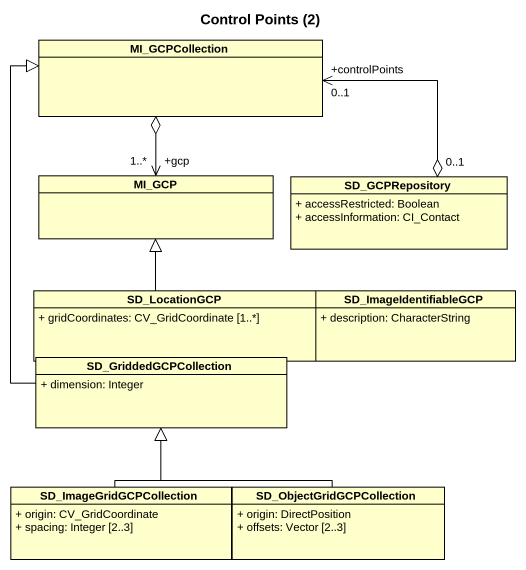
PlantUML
@startuml
title Control Points (2)
hide circle
hide empty members
skinparam classAttributeIconSize 0
class MI_GCPCollection
class MI_GCP
class SD_GCPRepository {
  + accessRestricted: Boolean
  + accessInformation: CI_Contact
}
class SD_LocationGCP {
  + gridCoordinates: CV_GridCoordinate [1..*]
}
class SD_ImageIdentifiableGCP {
  + description: CharacterString
}
class SD_GriddedGCPCollection {
  + dimension: Integer
}
class SD_ImageGridGCPCollection {
  + origin: CV_GridCoordinate
  + spacing: Integer [2..3]
}
class SD_ObjectGridGCPCollection {
  + origin: DirectPosition
  + offsets: Vector [2..3]
}
MI_GCPCollection "+controlPoints\n0..1" <--o "0..1" SD_GCPRepository
MI_GCP "+gcp\n1..*" <-up-o MI_GCPCollection
SD_LocationGCP -up-|> MI_GCP
SD_ImageIdentifiableGCP -left-|> MI_GCP
SD_GriddedGCPCollection -up-|> MI_GCPCollection
SD_ImageGridGCPCollection -up-|> SD_GriddedGCPCollection
SD_ObjectGridGCPCollection -up-|> SD_GriddedGCPCollection
@enduml
